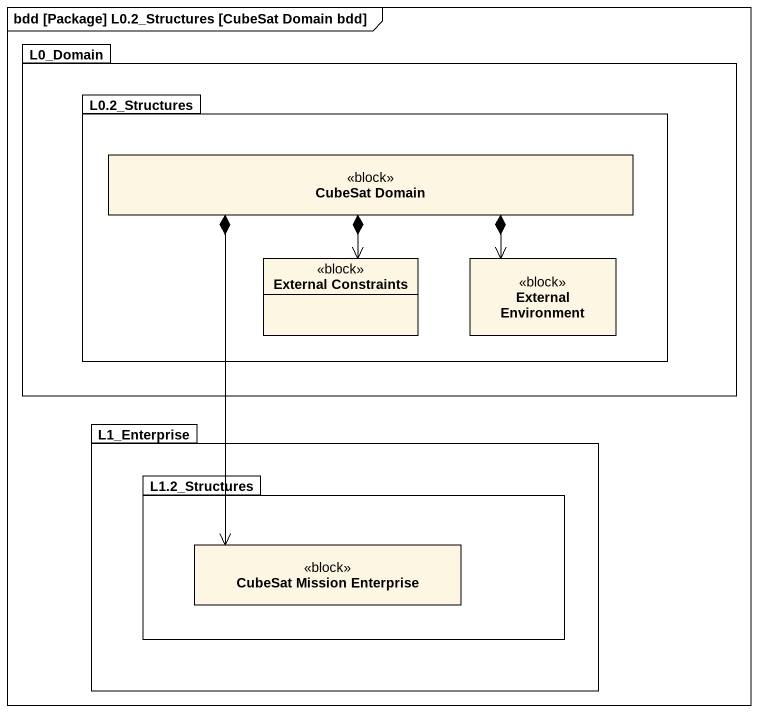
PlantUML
@startuml
mainframe bdd [Package] L0.2_Structures [CubeSat Domain bdd]
hide circle
hide empty members
package L0_Domain {
  package "L0.2_Structures" as L0_2_Structures {
    class "CubeSat Domain" as CubeSat_Domain <<block>>
    class "External Constraints" as External_Constraints <<block>>
    class "External Environment" as External_Environment <<block>>
  }
}
package L1_Enterprise {
  package "L1.2_Structures" as L1_2_Structures {
    class "CubeSat Mission Enterprise" as CubeSat_Mission_Enterprise <<block>>
  }
}
CubeSat_Domain *--> External_Constraints
CubeSat_Domain *--> External_Environment
CubeSat_Domain *--> CubeSat_Mission_Enterprise
@enduml
